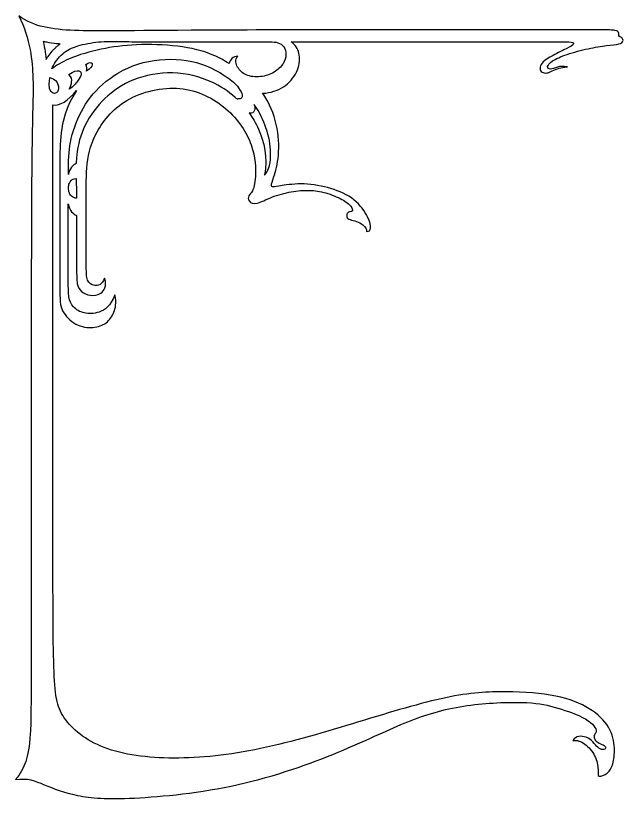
# Model space of a CAD drawing. Header units: millimetres. Extents: x -100 to 100, y -104 to 91.
# Drawn here: x -100.1 to -55.2, y 33.4 to 91.3 of the extents above; entities that cross this region are included whole.
import ezdxf

# ---------------------------------------------------------------- set-up
doc = ezdxf.new("R2010")
doc.units = ezdxf.units.MM
doc.header["$MEASUREMENT"] = 0
doc.layers.add('Layer 03', color=5, linetype='Continuous')

msp = doc.modelspace()

# ---------------------------------------------------------------- linework, layer by layer
at = {"layer": 'Layer 03'}
for centre, radius, start, end in [((-85.176, 84.92), 1.878, 38.08974, 50.79423), ((-83.617, 85.516), 0.373, 227.84837, 263.7241)]:
    msp.add_arc(centre, radius, start, end, dxfattribs=at)
for points in [[(-99.857, 91.287), (-98.981, 89.534), (-98.707, 86.277), (-98.876, 83.955), (-98.94, 73.956), (-98.94, 42.023), (-98.94, 37.82), (-99.283, 36.149), (-99.743, 35.259), (-100.081, 34.861)], [(-59.294, 87.511), (-59.659, 87.573), (-60.048, 87.511), (-60.636, 87.27), (-60.852, 87.493), (-60.543, 87.926), (-59.417, 88.443), (-57.715, 88.884), (-56.347, 89.103), (-55.397, 89.175), (-55.136, 89.393), (-55.245, 89.661), (-55.484, 89.748), (-55.513, 89.886), (-55.484, 90.053), (-55.666, 90.22), (-56.586, 90.246), (-60.219, 90.246), (-89.986, 90.246), (-96.088, 90.067), (-98.744, 90.462), (-99.857, 91.287)], [(-79.725, 89.358), (-68.492, 89.358), (-60.653, 89.358), (-59.57, 89.358), (-58.779, 89.358), (-58.85, 89.104), (-59.448, 88.81), (-60.745, 88.179), (-61.241, 87.777), (-61.365, 87.368), (-61.225, 87.077), (-60.832, 87.017), (-60.455, 87.19), (-59.9, 87.432), (-59.583, 87.486), (-59.294, 87.511)], [(-83.656, 88.3), (-84.031, 88.282), (-84.229, 88.034), (-84.311, 87.744)], [(-94.889, 87.672), (-94.718, 87.815), (-94.48, 87.854), (-94.369, 87.68), (-94.512, 87.418), (-94.849, 87.195)], [(-94.849, 87.195), (-94.814, 87.338), (-94.794, 87.549), (-94.889, 87.672)], [(-96.154, 86.93), (-95.788, 87.199), (-95.339, 87.259), (-95.138, 87.012), (-95.504, 86.444), (-95.81, 86.071), (-96.124, 85.847)], [(-96.124, 85.847), (-95.997, 86.056), (-95.922, 86.4), (-95.937, 86.751), (-96.154, 86.93)], [(-97.326, 84.691), (-96.791, 84.625), (-96.219, 84.977), (-95.573, 85.769)], [(-95.573, 85.769), (-96.424, 84.463), (-96.805, 82.454), (-96.82, 80.57), (-96.82, 76.669), (-96.82, 70.603), (-96.795, 69.49), (-95.661, 68.339), (-94.314, 68.166), (-93.325, 68.525), (-92.768, 69.346), (-92.626, 70.037), (-92.745, 70.668)], [(-93.509, 71.885), (-93.683, 71.397), (-94.306, 71.264), (-94.855, 71.666), (-94.862, 72.573), (-94.862, 77.51), (-94.901, 80.08), (-94.443, 82.45), (-92.225, 85.339), (-87.788, 86.372), (-84.269, 84.593), (-82.363, 81.67), (-82.321, 79.141), (-82.562, 78.23), (-82.909, 78.034), (-82.902, 77.531), (-82.331, 77.287), (-81.205, 77.919), (-79.679, 78.327), (-78.365, 78.425), (-77.182, 78.248), (-75.861, 77.721), (-75.231, 77.183), (-75.14, 76.816), (-75.345, 76.819), (-75.61, 76.716), (-75.641, 76.407), (-75.428, 76.198), (-74.873, 76.111), (-74.4, 75.874), (-74.123, 75.511), (-74.15, 75.35)], [(-58.901, 37.744), (-58.593, 37.796), (-58.008, 37.574), (-57.19, 36.655), (-56.985, 35.504), (-57.13, 34.962), (-56.276, 35.285), (-55.933, 35.954), (-55.752, 37.093), (-56.082, 38.791), (-57.538, 40.149), (-59.914, 41.152), (-63.805, 41.413), (-67.837, 41.221), (-74.609, 39.149), (-82.17, 36.882), (-88.567, 36.213), (-93.925, 36.934), (-96.926, 39.404), (-97.326, 41.982), (-97.326, 51.881), (-97.326, 70.417), (-97.326, 84.691)], [(-95.604, 80.362), (-95.822, 80.289), (-96.129, 79.962), (-96.186, 79.566)], [(-95.585, 77.802), (-95.736, 77.802), (-95.991, 77.935), (-96.166, 78.253), (-96.188, 78.671), (-96.113, 79.006), (-95.846, 79.263), (-95.609, 79.263)], [(-96.19, 77.382), (-96.112, 76.907), (-95.825, 76.613), (-95.577, 76.53)], [(-100.081, 34.861), (-99.208, 35.002), (-98.082, 34.519), (-95.708, 33.574), (-92.147, 33.312), (-83.514, 34.158), (-75.668, 36.985), (-71.276, 39.19), (-67.417, 40.393), (-62.61, 40.658), (-60.576, 40.36), (-58.343, 39.595), (-57.532, 39.064), (-57.136, 38.561), (-57.193, 38.313), (-57.372, 38.118), (-57.282, 37.751), (-56.968, 37.519), (-56.541, 37.399), (-56.421, 37.16), (-56.653, 37.025), (-57.095, 37.197), (-57.372, 37.654), (-57.912, 38.036), (-58.489, 38.096), (-58.796, 37.916), (-58.901, 37.744)]]:
    msp.add_open_spline(points, degree=3, dxfattribs=at)
for points, knots in [([(-96.8, 89.193), (-96.888, 89.201), (-97.218, 89.234), (-97.635, 89.291), (-97.962, 89.354), (-98.049, 89.372)], [46.855986, 46.855986, 46.855986, 46.855986, 47.753046, 50.263411, 51.164891, 51.164891, 51.164891, 51.164891]), ([(-98.049, 89.372), (-98.035, 89.312), (-97.965, 88.993), (-97.888, 88.553), (-97.84, 88.173), (-97.827, 88.053)], [51.164891, 51.164891, 51.164891, 51.164891, 51.80479, 54.505741, 55.734727, 55.734727, 55.734727, 55.734727]), ([(-97.827, 88.053), (-97.823, 88.06), (-97.779, 88.137), (-97.643, 88.351), (-97.442, 88.611), (-97.244, 88.821), (-97.124, 88.935), (-97, 89.044), (-96.891, 89.129), (-96.812, 89.185), (-96.8, 89.193)], [41.577583, 41.577583, 41.577583, 41.577583, 41.655881, 42.485589, 44.169325, 45.018429, 45.442738, 45.867648, 46.709625, 46.855986, 46.855986, 46.855986, 46.855986]), ([(-97.397, 87.369), (-97.384, 87.404), (-97.224, 87.79), (-96.641, 88.586), (-95.588, 89.076), (-93.937, 89.408), (-92.402, 89.359), (-86.781, 89.359), (-82.638, 89.359), (-81.178, 89.359), (-80.727, 89.334), (-80.19, 89.04), (-80.048, 88.402), (-80.241, 87.743), (-80.92, 87.054), (-81.984, 86.709), (-83.119, 86.821), (-83.747, 87.459), (-83.889, 88.027), (-83.656, 88.3)], [240.62631, 240.62631, 240.62631, 240.62631, 241.07434, 245.511305, 249.948269, 254.385234, 258.822198, 263.259162, 267.696127, 272.133091, 276.570056, 281.00702, 285.443984, 289.880949, 294.317913, 298.754877, 303.191842, 307.628806, 312.065771, 312.065771, 312.065771, 312.065771]), ([(-84.311, 87.744), (-84.658, 87.971), (-85.762, 88.594), (-88.016, 89.112), (-91.269, 89.208), (-93.768, 88.867), (-95.85, 88.282), (-97.073, 87.629), (-97.397, 87.369)], [316.035783, 316.035783, 316.035783, 316.035783, 319.193076, 325.454632, 331.716187, 337.977742, 344.239298, 347.852587, 347.852587, 347.852587, 347.852587]), ([(-81.839, 85.553), (-81.753, 85.556), (-81.136, 85.603), (-80.043, 86.03), (-79.121, 87.265), (-79.034, 88.591), (-79.411, 89.136), (-79.725, 89.358)], [4508.778487, 4508.778487, 4508.778487, 4508.778487, 4509.535725, 4514.246213, 4518.9567, 4523.667188, 4528.377675, 4528.377675, 4528.377675, 4528.377675]), ([(-96.186, 79.566), (-96.181, 80.613), (-96.142, 81.982), (-95.315, 84.279), (-93.868, 86.267), (-91.18, 87.933), (-87.715, 88.23), (-85.501, 87.481), (-84.31, 86.636), (-83.989, 86.375)], [389.466706, 389.466706, 389.466706, 389.466706, 396.682999, 404.721326, 412.759654, 420.797981, 428.836309, 436.874636, 440.094931, 440.094931, 440.094931, 440.094931]), ([(-83.867, 85.239), (-84.371, 85.695), (-85.581, 86.537), (-88.463, 87.298), (-91.536, 86.679), (-93.57, 85.267), (-95.096, 83.237), (-95.533, 81.557), (-95.597, 80.573), (-95.604, 80.362)], [339.58829, 339.58829, 339.58829, 339.58829, 346.065646, 353.614702, 361.163757, 368.712813, 376.261869, 383.810925, 385.783826, 385.783826, 385.783826, 385.783826]), ([(-97.554, 86.709), (-97.151, 86.597), (-96.864, 86.146), (-96.931, 85.595), (-97.325, 85.468), (-97.61, 85.858), (-97.602, 86.207), (-97.585, 86.408)], [181.511446, 181.511446, 181.511446, 181.511446, 185.137749, 189.574714, 194.011678, 198.448643, 202.156318, 202.156318, 202.156318, 202.156318]), ([(-97.585, 86.408), (-97.582, 86.448), (-97.573, 86.543), (-97.562, 86.647), (-97.554, 86.709)], [179.830074, 179.830074, 179.830074, 179.830074, 180.559363, 181.511446, 181.511446, 181.511446, 181.511446]), ([(-83.698, 86.078), (-83.414, 85.716), (-83.32, 85.384), (-83.366, 85.194), (-83.514, 85.129), (-83.658, 85.145)], [333.710595, 333.710595, 333.710595, 333.710595, 335.378596, 337.283879, 338.790885, 338.790885, 338.790885, 338.790885]), ([(-74.15, 75.35), (-73.961, 75.332), (-73.779, 75.52), (-73.922, 76.315), (-74.961, 77.801), (-76.736, 78.58), (-78.788, 78.959), (-80.616, 78.715), (-81.102, 78.608), (-81.239, 78.715), (-81.041, 79.201), (-80.569, 80.865), (-80.676, 83.279), (-81.339, 84.854), (-81.809, 85.513), (-81.839, 85.553)], [4433.230491, 4433.230491, 4433.230491, 4433.230491, 4439.492046, 4445.753601, 4452.015156, 4458.276712, 4464.538267, 4470.799822, 4477.061377, 4483.322932, 4489.584487, 4495.846043, 4502.107598, 4508.369153, 4508.778487, 4508.778487, 4508.778487, 4508.778487]), ([(-82.444, 84.733), (-82.378, 84.406), (-82.462, 84.109), (-82.695, 84.047), (-82.833, 84.105)], [97.995654, 97.995654, 97.995654, 97.995654, 99.764412, 101.533169, 101.533169, 101.533169, 101.533169]), ([(-81.688, 79.494), (-81.327, 79.855), (-81.139, 81.173), (-81.447, 82.84), (-82.032, 84.137), (-82.444, 84.733)], [75.29172, 75.29172, 75.29172, 75.29172, 83.330048, 91.368376, 97.995654, 97.995654, 97.995654, 97.995654]), ([(-82.833, 84.105), (-82.576, 83.755), (-81.881, 82.586), (-81.429, 80.823), (-81.688, 79.494)], [63.887308, 63.887308, 63.887308, 63.887308, 67.742665, 75.29172, 75.29172, 75.29172, 75.29172]), ([(-95.609, 79.263), (-95.604, 78.976), (-95.594, 78.51), (-95.587, 77.987), (-95.585, 77.802)], [21.820493, 21.820493, 21.820493, 21.820493, 24.167418, 25.397222, 25.397222, 25.397222, 25.397222]), ([(-92.745, 70.668), (-93.08, 69.82), (-93.925, 69.259), (-95.06, 69.243), (-95.887, 69.721), (-96.191, 70.489), (-96.191, 71.383), (-96.191, 73.856), (-96.191, 76.468), (-96.19, 77.382)], [4175.563597, 4175.563597, 4175.563597, 4175.563597, 4183.601924, 4191.640251, 4199.678579, 4207.716906, 4215.755233, 4223.793561, 4228.486133, 4228.486133, 4228.486133, 4228.486133]), ([(-95.577, 76.53), (-95.575, 75.968), (-95.575, 74.242), (-95.575, 72.419), (-95.575, 71.426), (-95.266, 70.88), (-94.595, 70.559), (-93.772, 70.663), (-93.307, 71.281), (-93.509, 71.885)], [4232.426482, 4232.426482, 4232.426482, 4232.426482, 4236.013841, 4243.562896, 4251.111952, 4258.661007, 4266.210063, 4273.759118, 4281.308174, 4281.308174, 4281.308174, 4281.308174])]:
    msp.add_open_spline(points, degree=3, knots=knots, dxfattribs=at)

doc.saveas('drawing.dxf')
